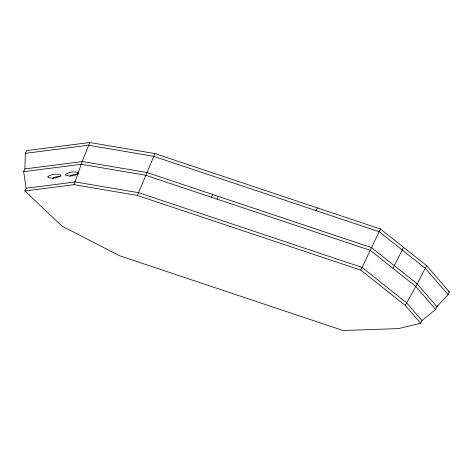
<?xml version="1.0" encoding="UTF-8"?>
<svg xmlns="http://www.w3.org/2000/svg" width="473" height="473" viewBox="0 0 473 473"><rect width="100%" height="100%" fill="white"/><g stroke="black" fill="none" stroke-linecap="round" stroke-linejoin="round"><path stroke-width="0.71" d="M24.909 168.926L25.341 153.329L26.606 150.597L89.787 142.503L154.973 153.595L380.434 228.985L426.646 265.666L449.35 291.953L448.091 294.679L436.875 306.675L417.068 283.747L371.571 247.633L146.932 172.515L82.479 161.553L24.909 168.926L23.65 171.658L26.151 188.236L24.892 190.962L61.886 226.064L119.675 255.792L343.085 330.497L398.426 328.587L420.68 323.307L421.94 320.576L435.615 309.407L437.472 305.381M77.95 174.23L78.518 173.153L78.063 172.657C74.101 171.238 69.04 171.853 65.581 174.253L65.723 175.199C69.632 176.624 74.563 175.968 78.051 173.739M89.787 142.503L81.22 164.279L74.042 184.671L24.892 190.962M154.973 153.595L137.395 195.45L74.042 184.671M211.466 197.247L212.726 194.521M217.101 199.133L218.366 196.401M316.082 210.615L317.342 207.889M420.68 323.307L405.231 305.416L360.798 270.148L380.434 228.985M392.945 268.327L403.54 247.326M405.231 305.416L415.808 286.472L426.646 265.666M52.213 178.481L54.596 177.18L61.011 175.991M69.833 176.228L72.215 174.921L78.086 173.792M25.341 153.329L88.528 145.235L153.707 156.321L379.175 231.711L425.387 268.392L448.091 294.679M23.65 171.658L81.22 164.279L145.672 175.246L370.312 250.359L415.808 286.472L435.615 309.407M26.151 188.236L75.302 181.939L138.654 192.718L362.064 267.422L406.49 302.685L421.94 320.576M447.949 291.486L449.35 291.953M137.395 195.45L360.798 270.148M47.956 176.512L48.098 177.458C52.06 178.877 57.121 178.262 60.585 175.855L60.438 174.909C56.482 173.49 51.421 174.111 47.956 176.512"/></g></svg>
